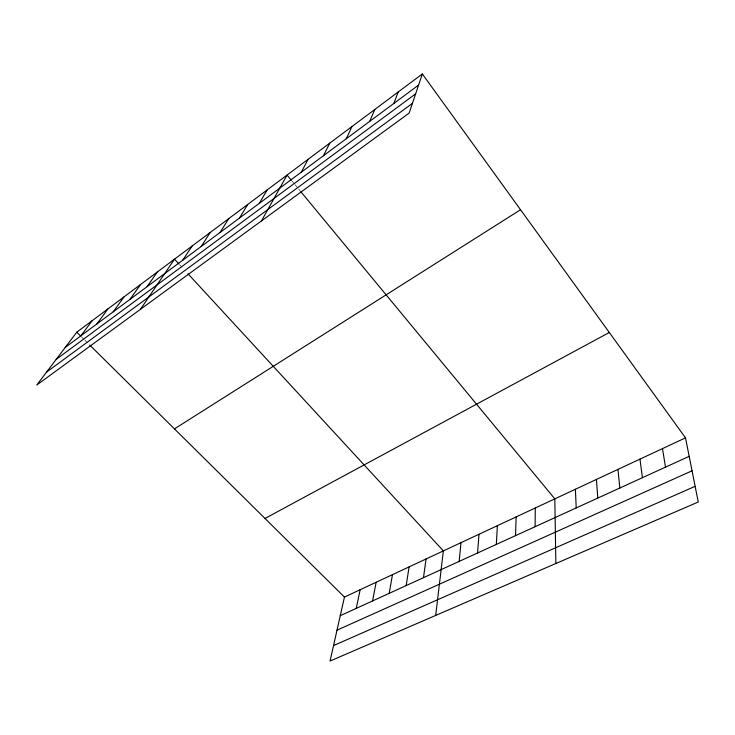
<?xml version="1.0" encoding="UTF-8"?>
<svg xmlns="http://www.w3.org/2000/svg" width="735" height="735" viewBox="0 0 735 735"><rect width="100%" height="100%" fill="white"/><g stroke="black" fill="none" stroke-linecap="round" stroke-linejoin="round"><path stroke-width="0.55" stroke-dasharray="3.67 2.76" d="M81.622 337.025L84.056 339.432M84.865 340.231L88.917 344.246M179.763 264.857L182.014 267.301M292.126 181.177L294.294 183.805M295.02 184.678L297.914 188.178M298.64 189.06L300.091 190.806"/><path stroke-width="1.1" d="M535.108 526.701L535.273 507.986M515.52 535.64L516.135 516.925M496.336 544.405L497.375 525.672M477.557 552.986L479.009 534.253M459.154 561.384L461.001 542.66M435.69 615.425L443.361 550.892L188.013 273.815M423.47 577.682L426.061 558.967M406.17 585.584L409.101 566.887M389.201 593.338L392.472 574.651M372.571 600.927L376.155 582.258M356.254 608.378L360.15 589.736M685.507 437.858L344.449 597.068L330.052 661.05L698.25 502.014L685.507 437.858L422.34 73.95L76.762 332.211L36.75 385.048L409.174 113.052L422.34 73.95M393.795 103.47L398.223 91.967M369.696 121.367L374.776 109.497M346.268 138.768L351.955 126.549M323.483 155.682L329.749 143.15M301.313 172.146L308.121 159.311M261.467 220.932L287.054 175.049L291.4 180.305M259.345 203.31L267.136 189.942M239.463 218.075L247.695 204.468M220.077 232.462L228.732 218.635M201.179 246.501L210.228 232.471M182.73 260.199L192.157 245.977M140.468 309.297L174.507 259.161L179.009 264.049M147.156 286.613L157.272 272.042M130.003 299.356L140.431 284.629M113.236 311.796L123.976 296.931M96.864 323.96L107.88 308.957M80.859 335.84L92.151 320.717M65.213 347.462L418.601 85.058M56.182 359.387L415.642 93.85M46.507 372.158L412.436 103.35M174.461 428.882L520.536 209.732M264.995 518.46L609.306 332.486M340.259 615.691L689.182 456.334M336.998 630.171L692.058 470.804M333.525 645.587L695.135 486.322M76.762 332.211L80.813 336.226M89.725 345.046L344.449 597.068M300.817 191.679L554.824 498.863L555.853 563.515M662.474 448.607L665.515 467.138M639.964 459.118L642.408 477.695M617.96 469.389L619.825 488.003M596.443 479.431L597.766 498.082M575.404 489.253L576.203 507.931"/></g></svg>
